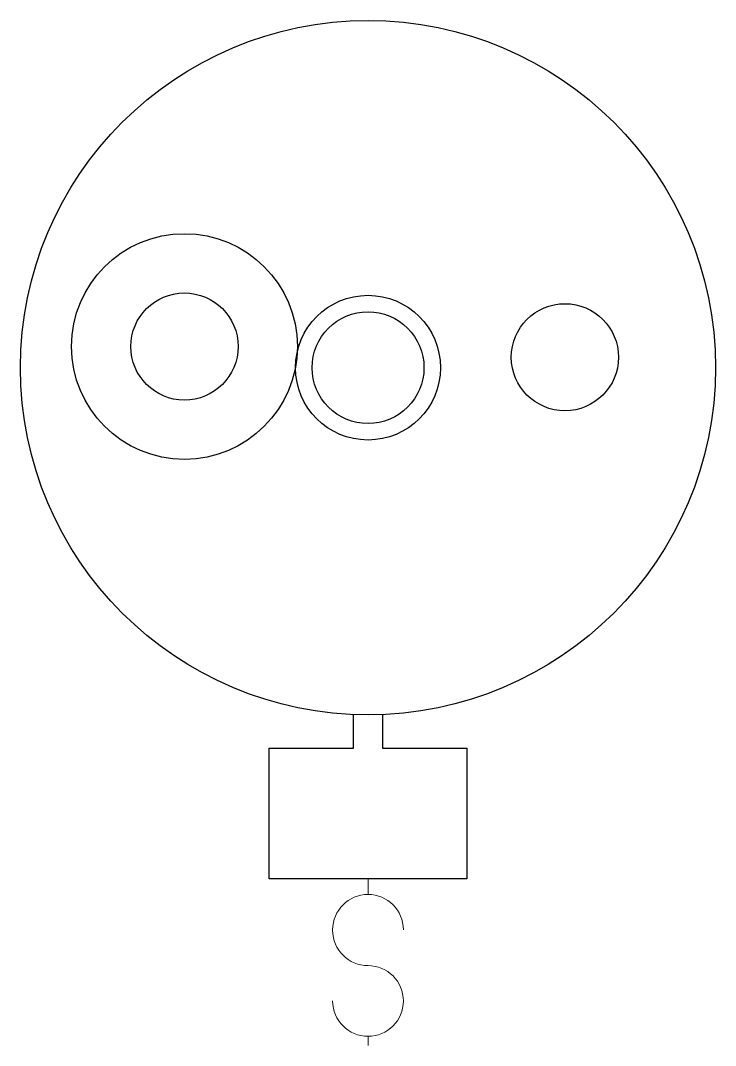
# Model space of a CAD drawing. Header units: inches. Extents: x 363.3 to 381.3, y -87.6 to -61.1.
import ezdxf

# ---------------------------------------------------------------- set-up
doc = ezdxf.new("R2010")
doc.units = ezdxf.units.IN
doc.header["$MEASUREMENT"] = 0
doc.layers.add('E101-Electrical-1st-floor', color=4, linetype='Continuous', lineweight=9)

# ---------------------------------------------------------------- blocks, each defined once
blk = doc.blocks.new('water-heater-switch')
at = {"layer": 'E101-Electrical-1st-floor'}
for p, q in [((0, -0.406), (0, 0)), ((0, -4.083), (0, -4.321))]:
    blk.add_line(p, q, dxfattribs=at)
for centre, start, end in [((0, -1.322), 0, 180), ((0, -1.335), 180, 270), ((0, -3.167), 180, 90)]:
    blk.add_arc(centre, 0.916, start, end, dxfattribs=at)

msp = doc.modelspace()

# ---------------------------------------------------------------- linework, layer by layer
at = {"layer": 'E101-Electrical-1st-floor', "lineweight": -3}
msp.add_lwpolyline([(372.649, -79.066), (372.649, -79.926), (374.836, -79.926), (374.836, -83.316), (369.711, -83.316), (369.711, -79.926), (371.899, -79.926), (371.899, -79.066)], dxfattribs=at)
for centre, radius in [((372.274, -70.066), 9), ((367.52, -69.518), 2.925), ((367.52, -69.518), 1.389), ((372.274, -70.066), 1.876), ((377.373, -69.796), 1.388), ((372.274, -70.066), 1.449)]:
    msp.add_circle(centre, radius, dxfattribs=at)

# ---------------------------------------------------------------- block references
msp.add_blockref('water-heater-switch', (372.274, -83.316), dxfattribs=at)

doc.saveas('drawing.dxf')
